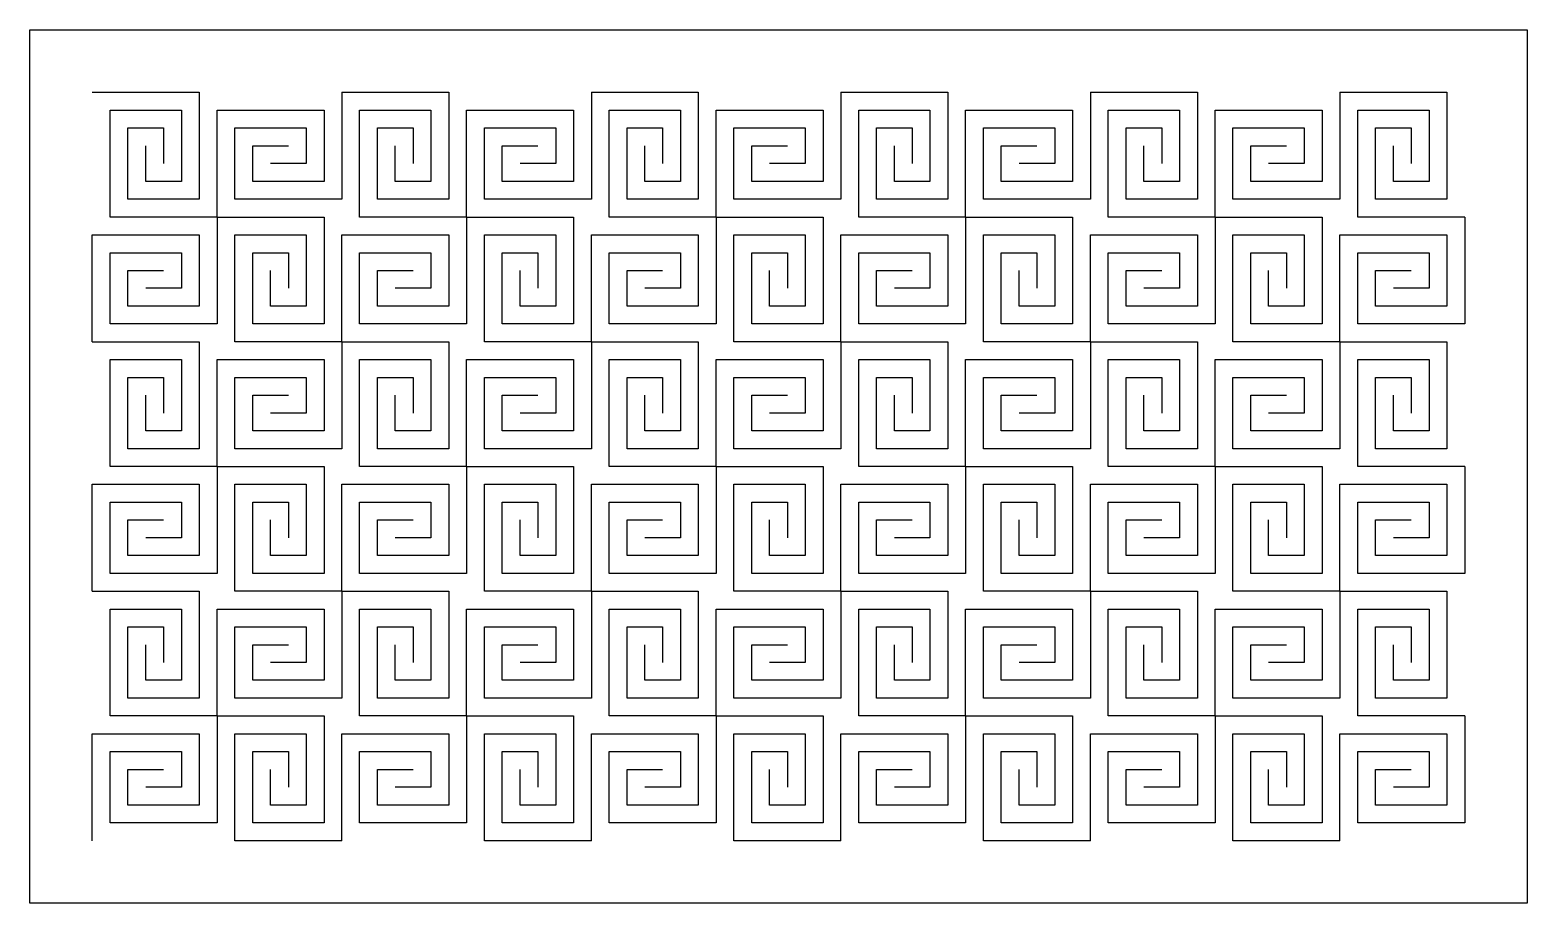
# Model space of a CAD drawing. Header units: millimetres. Extents: x 0 to 120, y 0 to 70.
import ezdxf

# ---------------------------------------------------------------- set-up
doc = ezdxf.new("R2010")
doc.units = ezdxf.units.MM
doc.layers.add('CUT', color=1, linetype='CONTINUOUS')

msp = doc.modelspace()

# ---------------------------------------------------------------- linework, layer by layer
at = {"layer": 'CUT'}
for points in [[(0, 70), (120, 70), (120, 0), (0, 0), (0, 70)], [(5, 65), (13.5714, 65), (13.5714, 56.4286), (7.8571, 56.4286), (7.8571, 62.1429), (10.7143, 62.1429), (10.7143, 59.2857)], [(25, 65), (25, 56.4286), (16.4286, 56.4286), (16.4286, 62.1429), (22.1429, 62.1429), (22.1429, 59.2857), (19.2857, 59.2857)], [(25, 65), (33.5714, 65), (33.5714, 56.4286), (27.8571, 56.4286), (27.8571, 62.1429), (30.7143, 62.1429), (30.7143, 59.2857)], [(45, 65), (45, 56.4286), (36.4286, 56.4286), (36.4286, 62.1429), (42.1429, 62.1429), (42.1429, 59.2857), (39.2857, 59.2857)], [(45, 65), (53.5714, 65), (53.5714, 56.4286), (47.8571, 56.4286), (47.8571, 62.1429), (50.7143, 62.1429), (50.7143, 59.2857)], [(65, 65), (65, 56.4286), (56.4286, 56.4286), (56.4286, 62.1429), (62.1429, 62.1429), (62.1429, 59.2857), (59.2857, 59.2857)], [(65, 65), (73.5714, 65), (73.5714, 56.4286), (67.8571, 56.4286), (67.8571, 62.1429), (70.7143, 62.1429), (70.7143, 59.2857)], [(85, 65), (85, 56.4286), (76.4286, 56.4286), (76.4286, 62.1429), (82.1429, 62.1429), (82.1429, 59.2857), (79.2857, 59.2857)], [(85, 65), (93.5714, 65), (93.5714, 56.4286), (87.8571, 56.4286), (87.8571, 62.1429), (90.7143, 62.1429), (90.7143, 59.2857)], [(105, 65), (105, 56.4286), (96.4286, 56.4286), (96.4286, 62.1429), (102.1429, 62.1429), (102.1429, 59.2857), (99.2857, 59.2857)], [(105, 65), (113.5714, 65), (113.5714, 56.4286), (107.8571, 56.4286), (107.8571, 62.1429), (110.7143, 62.1429), (110.7143, 59.2857)], [(15, 55), (6.4286, 55), (6.4286, 63.5714), (12.1429, 63.5714), (12.1429, 57.8571), (9.2857, 57.8571), (9.2857, 60.7143)], [(15, 55), (15, 63.5714), (23.5714, 63.5714), (23.5714, 57.8571), (17.8571, 57.8571), (17.8571, 60.7143), (20.7143, 60.7143)], [(35, 55), (26.4286, 55), (26.4286, 63.5714), (32.1429, 63.5714), (32.1429, 57.8571), (29.2857, 57.8571), (29.2857, 60.7143)], [(35, 55), (35, 63.5714), (43.5714, 63.5714), (43.5714, 57.8571), (37.8571, 57.8571), (37.8571, 60.7143), (40.7143, 60.7143)], [(55, 55), (46.4286, 55), (46.4286, 63.5714), (52.1429, 63.5714), (52.1429, 57.8571), (49.2857, 57.8571), (49.2857, 60.7143)], [(55, 55), (55, 63.5714), (63.5714, 63.5714), (63.5714, 57.8571), (57.8571, 57.8571), (57.8571, 60.7143), (60.7143, 60.7143)], [(75, 55), (66.4286, 55), (66.4286, 63.5714), (72.1429, 63.5714), (72.1429, 57.8571), (69.2857, 57.8571), (69.2857, 60.7143)], [(75, 55), (75, 63.5714), (83.5714, 63.5714), (83.5714, 57.8571), (77.8571, 57.8571), (77.8571, 60.7143), (80.7143, 60.7143)], [(95, 55), (86.4286, 55), (86.4286, 63.5714), (92.1429, 63.5714), (92.1429, 57.8571), (89.2857, 57.8571), (89.2857, 60.7143)], [(95, 55), (95, 63.5714), (103.5714, 63.5714), (103.5714, 57.8571), (97.8571, 57.8571), (97.8571, 60.7143), (100.7143, 60.7143)], [(115, 55), (106.4286, 55), (106.4286, 63.5714), (112.1429, 63.5714), (112.1429, 57.8571), (109.2857, 57.8571), (109.2857, 60.7143)], [(15, 55), (15, 46.4286), (6.4286, 46.4286), (6.4286, 52.1429), (12.1429, 52.1429), (12.1429, 49.2857), (9.2857, 49.2857)], [(15, 55), (23.5714, 55), (23.5714, 46.4286), (17.8571, 46.4286), (17.8571, 52.1429), (20.7143, 52.1429), (20.7143, 49.2857)], [(35, 55), (35, 46.4286), (26.4286, 46.4286), (26.4286, 52.1429), (32.1429, 52.1429), (32.1429, 49.2857), (29.2857, 49.2857)], [(35, 55), (43.5714, 55), (43.5714, 46.4286), (37.8571, 46.4286), (37.8571, 52.1429), (40.7143, 52.1429), (40.7143, 49.2857)], [(55, 55), (55, 46.4286), (46.4286, 46.4286), (46.4286, 52.1429), (52.1429, 52.1429), (52.1429, 49.2857), (49.2857, 49.2857)], [(55, 55), (63.5714, 55), (63.5714, 46.4286), (57.8571, 46.4286), (57.8571, 52.1429), (60.7143, 52.1429), (60.7143, 49.2857)], [(75, 55), (75, 46.4286), (66.4286, 46.4286), (66.4286, 52.1429), (72.1429, 52.1429), (72.1429, 49.2857), (69.2857, 49.2857)], [(75, 55), (83.5714, 55), (83.5714, 46.4286), (77.8571, 46.4286), (77.8571, 52.1429), (80.7143, 52.1429), (80.7143, 49.2857)], [(95, 55), (95, 46.4286), (86.4286, 46.4286), (86.4286, 52.1429), (92.1429, 52.1429), (92.1429, 49.2857), (89.2857, 49.2857)], [(95, 55), (103.5714, 55), (103.5714, 46.4286), (97.8571, 46.4286), (97.8571, 52.1429), (100.7143, 52.1429), (100.7143, 49.2857)], [(115, 55), (115, 46.4286), (106.4286, 46.4286), (106.4286, 52.1429), (112.1429, 52.1429), (112.1429, 49.2857), (109.2857, 49.2857)], [(5, 45), (5, 53.5714), (13.5714, 53.5714), (13.5714, 47.8571), (7.8571, 47.8571), (7.8571, 50.7143), (10.7143, 50.7143)], [(25, 45), (16.4286, 45), (16.4286, 53.5714), (22.1429, 53.5714), (22.1429, 47.8571), (19.2857, 47.8571), (19.2857, 50.7143)], [(25, 45), (25, 53.5714), (33.5714, 53.5714), (33.5714, 47.8571), (27.8571, 47.8571), (27.8571, 50.7143), (30.7143, 50.7143)], [(45, 45), (36.4286, 45), (36.4286, 53.5714), (42.1429, 53.5714), (42.1429, 47.8571), (39.2857, 47.8571), (39.2857, 50.7143)], [(45, 45), (45, 53.5714), (53.5714, 53.5714), (53.5714, 47.8571), (47.8571, 47.8571), (47.8571, 50.7143), (50.7143, 50.7143)], [(65, 45), (56.4286, 45), (56.4286, 53.5714), (62.1429, 53.5714), (62.1429, 47.8571), (59.2857, 47.8571), (59.2857, 50.7143)], [(65, 45), (65, 53.5714), (73.5714, 53.5714), (73.5714, 47.8571), (67.8571, 47.8571), (67.8571, 50.7143), (70.7143, 50.7143)], [(85, 45), (76.4286, 45), (76.4286, 53.5714), (82.1429, 53.5714), (82.1429, 47.8571), (79.2857, 47.8571), (79.2857, 50.7143)], [(85, 45), (85, 53.5714), (93.5714, 53.5714), (93.5714, 47.8571), (87.8571, 47.8571), (87.8571, 50.7143), (90.7143, 50.7143)], [(105, 45), (96.4286, 45), (96.4286, 53.5714), (102.1429, 53.5714), (102.1429, 47.8571), (99.2857, 47.8571), (99.2857, 50.7143)], [(105, 45), (105, 53.5714), (113.5714, 53.5714), (113.5714, 47.8571), (107.8571, 47.8571), (107.8571, 50.7143), (110.7143, 50.7143)], [(5, 45), (13.5714, 45), (13.5714, 36.4286), (7.8571, 36.4286), (7.8571, 42.1429), (10.7143, 42.1429), (10.7143, 39.2857)], [(25, 45), (25, 36.4286), (16.4286, 36.4286), (16.4286, 42.1429), (22.1429, 42.1429), (22.1429, 39.2857), (19.2857, 39.2857)], [(25, 45), (33.5714, 45), (33.5714, 36.4286), (27.8571, 36.4286), (27.8571, 42.1429), (30.7143, 42.1429), (30.7143, 39.2857)], [(45, 45), (45, 36.4286), (36.4286, 36.4286), (36.4286, 42.1429), (42.1429, 42.1429), (42.1429, 39.2857), (39.2857, 39.2857)], [(45, 45), (53.5714, 45), (53.5714, 36.4286), (47.8571, 36.4286), (47.8571, 42.1429), (50.7143, 42.1429), (50.7143, 39.2857)], [(65, 45), (65, 36.4286), (56.4286, 36.4286), (56.4286, 42.1429), (62.1429, 42.1429), (62.1429, 39.2857), (59.2857, 39.2857)], [(65, 45), (73.5714, 45), (73.5714, 36.4286), (67.8571, 36.4286), (67.8571, 42.1429), (70.7143, 42.1429), (70.7143, 39.2857)], [(85, 45), (85, 36.4286), (76.4286, 36.4286), (76.4286, 42.1429), (82.1429, 42.1429), (82.1429, 39.2857), (79.2857, 39.2857)], [(85, 45), (93.5714, 45), (93.5714, 36.4286), (87.8571, 36.4286), (87.8571, 42.1429), (90.7143, 42.1429), (90.7143, 39.2857)], [(105, 45), (105, 36.4286), (96.4286, 36.4286), (96.4286, 42.1429), (102.1429, 42.1429), (102.1429, 39.2857), (99.2857, 39.2857)], [(105, 45), (113.5714, 45), (113.5714, 36.4286), (107.8571, 36.4286), (107.8571, 42.1429), (110.7143, 42.1429), (110.7143, 39.2857)], [(15, 35), (6.4286, 35), (6.4286, 43.5714), (12.1429, 43.5714), (12.1429, 37.8571), (9.2857, 37.8571), (9.2857, 40.7143)], [(15, 35), (15, 43.5714), (23.5714, 43.5714), (23.5714, 37.8571), (17.8571, 37.8571), (17.8571, 40.7143), (20.7143, 40.7143)], [(35, 35), (26.4286, 35), (26.4286, 43.5714), (32.1429, 43.5714), (32.1429, 37.8571), (29.2857, 37.8571), (29.2857, 40.7143)], [(35, 35), (35, 43.5714), (43.5714, 43.5714), (43.5714, 37.8571), (37.8571, 37.8571), (37.8571, 40.7143), (40.7143, 40.7143)], [(55, 35), (46.4286, 35), (46.4286, 43.5714), (52.1429, 43.5714), (52.1429, 37.8571), (49.2857, 37.8571), (49.2857, 40.7143)], [(55, 35), (55, 43.5714), (63.5714, 43.5714), (63.5714, 37.8571), (57.8571, 37.8571), (57.8571, 40.7143), (60.7143, 40.7143)], [(75, 35), (66.4286, 35), (66.4286, 43.5714), (72.1429, 43.5714), (72.1429, 37.8571), (69.2857, 37.8571), (69.2857, 40.7143)], [(75, 35), (75, 43.5714), (83.5714, 43.5714), (83.5714, 37.8571), (77.8571, 37.8571), (77.8571, 40.7143), (80.7143, 40.7143)], [(95, 35), (86.4286, 35), (86.4286, 43.5714), (92.1429, 43.5714), (92.1429, 37.8571), (89.2857, 37.8571), (89.2857, 40.7143)], [(95, 35), (95, 43.5714), (103.5714, 43.5714), (103.5714, 37.8571), (97.8571, 37.8571), (97.8571, 40.7143), (100.7143, 40.7143)], [(115, 35), (106.4286, 35), (106.4286, 43.5714), (112.1429, 43.5714), (112.1429, 37.8571), (109.2857, 37.8571), (109.2857, 40.7143)], [(15, 35), (15, 26.4286), (6.4286, 26.4286), (6.4286, 32.1429), (12.1429, 32.1429), (12.1429, 29.2857), (9.2857, 29.2857)], [(15, 35), (23.5714, 35), (23.5714, 26.4286), (17.8571, 26.4286), (17.8571, 32.1429), (20.7143, 32.1429), (20.7143, 29.2857)], [(35, 35), (35, 26.4286), (26.4286, 26.4286), (26.4286, 32.1429), (32.1429, 32.1429), (32.1429, 29.2857), (29.2857, 29.2857)], [(35, 35), (43.5714, 35), (43.5714, 26.4286), (37.8571, 26.4286), (37.8571, 32.1429), (40.7143, 32.1429), (40.7143, 29.2857)], [(55, 35), (55, 26.4286), (46.4286, 26.4286), (46.4286, 32.1429), (52.1429, 32.1429), (52.1429, 29.2857), (49.2857, 29.2857)], [(55, 35), (63.5714, 35), (63.5714, 26.4286), (57.8571, 26.4286), (57.8571, 32.1429), (60.7143, 32.1429), (60.7143, 29.2857)], [(75, 35), (75, 26.4286), (66.4286, 26.4286), (66.4286, 32.1429), (72.1429, 32.1429), (72.1429, 29.2857), (69.2857, 29.2857)], [(75, 35), (83.5714, 35), (83.5714, 26.4286), (77.8571, 26.4286), (77.8571, 32.1429), (80.7143, 32.1429), (80.7143, 29.2857)], [(95, 35), (95, 26.4286), (86.4286, 26.4286), (86.4286, 32.1429), (92.1429, 32.1429), (92.1429, 29.2857), (89.2857, 29.2857)], [(95, 35), (103.5714, 35), (103.5714, 26.4286), (97.8571, 26.4286), (97.8571, 32.1429), (100.7143, 32.1429), (100.7143, 29.2857)], [(115, 35), (115, 26.4286), (106.4286, 26.4286), (106.4286, 32.1429), (112.1429, 32.1429), (112.1429, 29.2857), (109.2857, 29.2857)], [(5, 25), (5, 33.5714), (13.5714, 33.5714), (13.5714, 27.8571), (7.8571, 27.8571), (7.8571, 30.7143), (10.7143, 30.7143)], [(25, 25), (16.4286, 25), (16.4286, 33.5714), (22.1429, 33.5714), (22.1429, 27.8571), (19.2857, 27.8571), (19.2857, 30.7143)], [(25, 25), (25, 33.5714), (33.5714, 33.5714), (33.5714, 27.8571), (27.8571, 27.8571), (27.8571, 30.7143), (30.7143, 30.7143)], [(45, 25), (36.4286, 25), (36.4286, 33.5714), (42.1429, 33.5714), (42.1429, 27.8571), (39.2857, 27.8571), (39.2857, 30.7143)], [(45, 25), (45, 33.5714), (53.5714, 33.5714), (53.5714, 27.8571), (47.8571, 27.8571), (47.8571, 30.7143), (50.7143, 30.7143)], [(65, 25), (56.4286, 25), (56.4286, 33.5714), (62.1429, 33.5714), (62.1429, 27.8571), (59.2857, 27.8571), (59.2857, 30.7143)], [(65, 25), (65, 33.5714), (73.5714, 33.5714), (73.5714, 27.8571), (67.8571, 27.8571), (67.8571, 30.7143), (70.7143, 30.7143)], [(85, 25), (76.4286, 25), (76.4286, 33.5714), (82.1429, 33.5714), (82.1429, 27.8571), (79.2857, 27.8571), (79.2857, 30.7143)], [(85, 25), (85, 33.5714), (93.5714, 33.5714), (93.5714, 27.8571), (87.8571, 27.8571), (87.8571, 30.7143), (90.7143, 30.7143)], [(105, 25), (96.4286, 25), (96.4286, 33.5714), (102.1429, 33.5714), (102.1429, 27.8571), (99.2857, 27.8571), (99.2857, 30.7143)], [(105, 25), (105, 33.5714), (113.5714, 33.5714), (113.5714, 27.8571), (107.8571, 27.8571), (107.8571, 30.7143), (110.7143, 30.7143)], [(5, 25), (13.5714, 25), (13.5714, 16.4286), (7.8571, 16.4286), (7.8571, 22.1429), (10.7143, 22.1429), (10.7143, 19.2857)], [(25, 25), (25, 16.4286), (16.4286, 16.4286), (16.4286, 22.1429), (22.1429, 22.1429), (22.1429, 19.2857), (19.2857, 19.2857)], [(25, 25), (33.5714, 25), (33.5714, 16.4286), (27.8571, 16.4286), (27.8571, 22.1429), (30.7143, 22.1429), (30.7143, 19.2857)], [(45, 25), (45, 16.4286), (36.4286, 16.4286), (36.4286, 22.1429), (42.1429, 22.1429), (42.1429, 19.2857), (39.2857, 19.2857)], [(45, 25), (53.5714, 25), (53.5714, 16.4286), (47.8571, 16.4286), (47.8571, 22.1429), (50.7143, 22.1429), (50.7143, 19.2857)], [(65, 25), (65, 16.4286), (56.4286, 16.4286), (56.4286, 22.1429), (62.1429, 22.1429), (62.1429, 19.2857), (59.2857, 19.2857)], [(65, 25), (73.5714, 25), (73.5714, 16.4286), (67.8571, 16.4286), (67.8571, 22.1429), (70.7143, 22.1429), (70.7143, 19.2857)], [(85, 25), (85, 16.4286), (76.4286, 16.4286), (76.4286, 22.1429), (82.1429, 22.1429), (82.1429, 19.2857), (79.2857, 19.2857)], [(85, 25), (93.5714, 25), (93.5714, 16.4286), (87.8571, 16.4286), (87.8571, 22.1429), (90.7143, 22.1429), (90.7143, 19.2857)], [(105, 25), (105, 16.4286), (96.4286, 16.4286), (96.4286, 22.1429), (102.1429, 22.1429), (102.1429, 19.2857), (99.2857, 19.2857)], [(105, 25), (113.5714, 25), (113.5714, 16.4286), (107.8571, 16.4286), (107.8571, 22.1429), (110.7143, 22.1429), (110.7143, 19.2857)], [(15, 15), (6.4286, 15), (6.4286, 23.5714), (12.1429, 23.5714), (12.1429, 17.8571), (9.2857, 17.8571), (9.2857, 20.7143)], [(15, 15), (15, 23.5714), (23.5714, 23.5714), (23.5714, 17.8571), (17.8571, 17.8571), (17.8571, 20.7143), (20.7143, 20.7143)], [(35, 15), (26.4286, 15), (26.4286, 23.5714), (32.1429, 23.5714), (32.1429, 17.8571), (29.2857, 17.8571), (29.2857, 20.7143)], [(35, 15), (35, 23.5714), (43.5714, 23.5714), (43.5714, 17.8571), (37.8571, 17.8571), (37.8571, 20.7143), (40.7143, 20.7143)], [(55, 15), (46.4286, 15), (46.4286, 23.5714), (52.1429, 23.5714), (52.1429, 17.8571), (49.2857, 17.8571), (49.2857, 20.7143)], [(55, 15), (55, 23.5714), (63.5714, 23.5714), (63.5714, 17.8571), (57.8571, 17.8571), (57.8571, 20.7143), (60.7143, 20.7143)], [(75, 15), (66.4286, 15), (66.4286, 23.5714), (72.1429, 23.5714), (72.1429, 17.8571), (69.2857, 17.8571), (69.2857, 20.7143)], [(75, 15), (75, 23.5714), (83.5714, 23.5714), (83.5714, 17.8571), (77.8571, 17.8571), (77.8571, 20.7143), (80.7143, 20.7143)], [(95, 15), (86.4286, 15), (86.4286, 23.5714), (92.1429, 23.5714), (92.1429, 17.8571), (89.2857, 17.8571), (89.2857, 20.7143)], [(95, 15), (95, 23.5714), (103.5714, 23.5714), (103.5714, 17.8571), (97.8571, 17.8571), (97.8571, 20.7143), (100.7143, 20.7143)], [(115, 15), (106.4286, 15), (106.4286, 23.5714), (112.1429, 23.5714), (112.1429, 17.8571), (109.2857, 17.8571), (109.2857, 20.7143)], [(15, 15), (15, 6.4286), (6.4286, 6.4286), (6.4286, 12.1429), (12.1429, 12.1429), (12.1429, 9.2857), (9.2857, 9.2857)], [(15, 15), (23.5714, 15), (23.5714, 6.4286), (17.8571, 6.4286), (17.8571, 12.1429), (20.7143, 12.1429), (20.7143, 9.2857)], [(35, 15), (35, 6.4286), (26.4286, 6.4286), (26.4286, 12.1429), (32.1429, 12.1429), (32.1429, 9.2857), (29.2857, 9.2857)], [(35, 15), (43.5714, 15), (43.5714, 6.4286), (37.8571, 6.4286), (37.8571, 12.1429), (40.7143, 12.1429), (40.7143, 9.2857)], [(55, 15), (55, 6.4286), (46.4286, 6.4286), (46.4286, 12.1429), (52.1429, 12.1429), (52.1429, 9.2857), (49.2857, 9.2857)], [(55, 15), (63.5714, 15), (63.5714, 6.4286), (57.8571, 6.4286), (57.8571, 12.1429), (60.7143, 12.1429), (60.7143, 9.2857)], [(75, 15), (75, 6.4286), (66.4286, 6.4286), (66.4286, 12.1429), (72.1429, 12.1429), (72.1429, 9.2857), (69.2857, 9.2857)], [(75, 15), (83.5714, 15), (83.5714, 6.4286), (77.8571, 6.4286), (77.8571, 12.1429), (80.7143, 12.1429), (80.7143, 9.2857)], [(95, 15), (95, 6.4286), (86.4286, 6.4286), (86.4286, 12.1429), (92.1429, 12.1429), (92.1429, 9.2857), (89.2857, 9.2857)], [(95, 15), (103.5714, 15), (103.5714, 6.4286), (97.8571, 6.4286), (97.8571, 12.1429), (100.7143, 12.1429), (100.7143, 9.2857)], [(115, 15), (115, 6.4286), (106.4286, 6.4286), (106.4286, 12.1429), (112.1429, 12.1429), (112.1429, 9.2857), (109.2857, 9.2857)], [(5, 5), (5, 13.5714), (13.5714, 13.5714), (13.5714, 7.8571), (7.8571, 7.8571), (7.8571, 10.7143), (10.7143, 10.7143)], [(25, 5), (16.4286, 5), (16.4286, 13.5714), (22.1429, 13.5714), (22.1429, 7.8571), (19.2857, 7.8571), (19.2857, 10.7143)], [(25, 5), (25, 13.5714), (33.5714, 13.5714), (33.5714, 7.8571), (27.8571, 7.8571), (27.8571, 10.7143), (30.7143, 10.7143)], [(45, 5), (36.4286, 5), (36.4286, 13.5714), (42.1429, 13.5714), (42.1429, 7.8571), (39.2857, 7.8571), (39.2857, 10.7143)], [(45, 5), (45, 13.5714), (53.5714, 13.5714), (53.5714, 7.8571), (47.8571, 7.8571), (47.8571, 10.7143), (50.7143, 10.7143)], [(65, 5), (56.4286, 5), (56.4286, 13.5714), (62.1429, 13.5714), (62.1429, 7.8571), (59.2857, 7.8571), (59.2857, 10.7143)], [(65, 5), (65, 13.5714), (73.5714, 13.5714), (73.5714, 7.8571), (67.8571, 7.8571), (67.8571, 10.7143), (70.7143, 10.7143)], [(85, 5), (76.4286, 5), (76.4286, 13.5714), (82.1429, 13.5714), (82.1429, 7.8571), (79.2857, 7.8571), (79.2857, 10.7143)], [(85, 5), (85, 13.5714), (93.5714, 13.5714), (93.5714, 7.8571), (87.8571, 7.8571), (87.8571, 10.7143), (90.7143, 10.7143)], [(105, 5), (96.4286, 5), (96.4286, 13.5714), (102.1429, 13.5714), (102.1429, 7.8571), (99.2857, 7.8571), (99.2857, 10.7143)], [(105, 5), (105, 13.5714), (113.5714, 13.5714), (113.5714, 7.8571), (107.8571, 7.8571), (107.8571, 10.7143), (110.7143, 10.7143)]]:
    msp.add_lwpolyline(points, dxfattribs=at)

doc.saveas('drawing.dxf')
